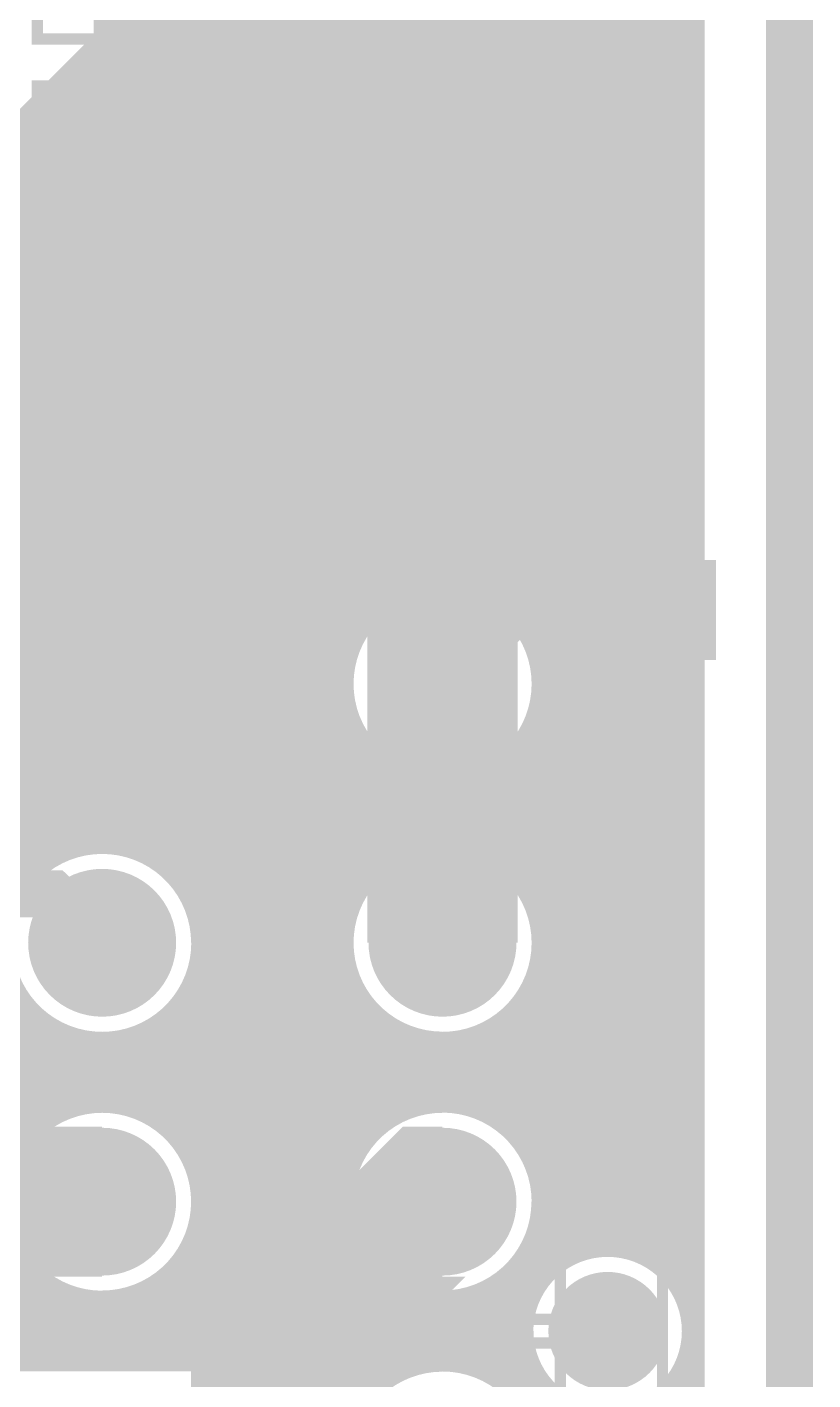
# Model space of a CAD drawing. Extents: x -5 to 112, y -62 to 71.
# Drawn here: x 101.46 to 112.08, y 8.54 to 26.83 of the extents above; entities that cross this region are included whole.
import ezdxf

# ---------------------------------------------------------------- set-up
doc = ezdxf.new("R2010")
doc.units = 0
doc.header["$MEASUREMENT"] = 0
doc.layers.get('0').update_dxf_attribs({"linetype": 'CONTINUOUS'})
for name, color, linetype in [('25-336-0_BOT', 7, 'CONTINUOUS'), ('25-336-0_DRD', 7, 'CONTINUOUS'), ('25-336-0_DRL', 2, 'CONTINUOUS'), ('25-336-0_IN1', 4, 'CONTINUOUS'), ('25-336-0_IN2', 3, 'CONTINUOUS'), ('25-336-0_SMB', 5, 'CONTINUOUS'), ('25-336-0_SMT', 10, 'CONTINUOUS'), ('25-336-0_SPT', 14, 'CONTINUOUS'), ('25-336-0_SST', 9, 'CONTINUOUS'), ('25-336-0_TOP', 12, 'CONTINUOUS'), ('THRUHOLE_NPT', 13, 'CONTINUOUS'), ('THRUHOLE_TAP', 8, 'CONTINUOUS')]:
    doc.layers.add(name, color=color, linetype=linetype)

# ---------------------------------------------------------------- blocks, each defined once
blk = doc.blocks.new('ROUND_30')
at = {"const_width": 0.99949}
blk.add_lwpolyline([(-0.499744, 0, 1), (0.499744, 0, 1)], format="xyb", close=True, dxfattribs=at)
blk = doc.blocks.new('ROUND_31')
at = {"const_width": 0.8001}
blk.add_lwpolyline([(-0.40005, 0, 1), (0.40005, 0, 1)], format="xyb", close=True, dxfattribs=at)
blk = doc.blocks.new('ROUND_59')
at = {"const_width": 0.50038}
blk.add_lwpolyline([(-0.25019, 0, 1), (0.25019, 0, 1)], format="xyb", close=True, dxfattribs=at)
blk = doc.blocks.new('RECTANGLE_43')
blk.add_solid([(0.9652, 1.524), (0.9652, -1.524), (-0.9652, 1.524), (-0.9652, -1.524)])

msp = doc.modelspace()

# ---------------------------------------------------------------- linework, layer by layer
at = {"layer": '25-336-0_DRD'}
for points, const_width in [([(-5.08, 7.62), (-5.08, 71.12), (111.76, 71.12), (111.76, -5.08), (-5.08, -5.08), (-5.08, 7.62)], 0.635), ([(102.4763, 18.58518), (101.8413, 17.95018)], 0.254), ([(103.1113, 17.95018), (102.4763, 18.58518)], 0.254), ([(107.0737, 18.58518), (106.4387, 17.95018)], 0.254), ([(107.7087, 17.95018), (107.0737, 18.58518)], 0.254), ([(101.8413, 17.95018), (102.4763, 17.31518)], 0.254), ([(102.4763, 17.31518), (103.1113, 17.95018)], 0.254), ([(106.4387, 17.95018), (107.0737, 17.31518)], 0.254), ([(107.0737, 17.31518), (107.7087, 17.95018)], 0.254), ([(102.4763, 15.08506), (101.8413, 14.45006)], 0.254), ([(103.1113, 14.45006), (102.4763, 15.08506)], 0.254), ([(107.0737, 15.08506), (106.4387, 14.45006)], 0.254), ([(107.7087, 14.45006), (107.0737, 15.08506)], 0.254), ([(101.8413, 14.45006), (102.4763, 13.81506)], 0.254), ([(102.4763, 13.81506), (103.1113, 14.45006)], 0.254), ([(106.4387, 14.45006), (107.0737, 13.81506)], 0.254), ([(107.0737, 13.81506), (107.7087, 14.45006)], 0.254), ([(102.4763, 11.58494), (101.8413, 10.94994)], 0.254), ([(103.1113, 10.94994), (102.4763, 11.58494)], 0.254), ([(107.0737, 11.58494), (106.4387, 10.94994)], 0.254), ([(107.7087, 10.94994), (107.0737, 11.58494)], 0.254), ([(101.8413, 10.94994), (102.4763, 10.31494)], 0.254), ([(102.4763, 10.31494), (103.1113, 10.94994)], 0.254), ([(106.4387, 10.94994), (107.0737, 10.31494)], 0.254), ([(107.0737, 10.31494), (107.7087, 10.94994)], 0.254), ([(109.30382, 9.83488), (109.30382, 8.56488)], 0.254), ([(109.93882, 9.19988), (108.66882, 9.19988)], 0.254)]:
    msp.add_lwpolyline(points, dxfattribs=dict(at, const_width=const_width))
at = {"layer": '25-336-0_DRL', "const_width": 0.635}
msp.add_lwpolyline([(-5.08, 7.62), (-5.08, 71.12), (111.76, 71.12), (111.76, -5.08), (-5.08, -5.08), (-5.08, 7.62)], dxfattribs=at)
at = {"layer": '25-336-0_IN1', "const_width": 0.254}
for points in [[(102.489, 34.163), (102.489, 26.67)], [(102.5652, 34.163), (102.5652, 15.77594)], [(102.7938, 34.163), (102.7938, 15.74038)], [(103.0224, 34.163), (103.0224, 15.6591)], [(103.251, 34.163), (103.251, 15.52956)], [(106.2228, 34.163), (106.2228, 18.96872)], [(106.4514, 34.163), (106.4514, 19.12366)], [(106.68, 34.163), (106.68, 19.21764)], [(106.9086, 34.163), (106.9086, 19.26844)], [(107.1372, 34.163), (107.1372, 19.27606)], [(107.3658, 34.163), (107.3658, 19.24558)], [(107.5944, 34.163), (107.5944, 19.17192)], [(107.823, 34.163), (107.823, 19.04746)], [(108.0516, 34.163), (108.0516, 18.84934)], [(108.2802, 34.163), (108.2802, 18.50898)], [(108.5088, 34.163), (108.5088, 9.99998)], [(108.7374, 34.163), (108.7374, 10.17524)], [(108.966, 34.163), (108.966, 10.27684)], [(109.1946, 34.163), (109.1946, 10.32256)], [(109.4232, 34.163), (109.4232, 10.32256)], [(109.6518, 34.163), (109.6518, 10.2743)], [(109.8804, 34.163), (109.8804, 10.17016)], [(110.109, 34.163), (110.109, 9.99236)], [(110.3376, 34.163), (110.3376, 9.65708)], [(110.49, 34.163), (110.49, -3.81)], [(103.4796, 31.77794), (103.4796, 15.31874)], [(105.9942, 31.63824), (105.9942, 18.72234)], [(103.7082, 31.4325), (103.7082, 14.94536)], [(105.7656, 31.35376), (105.7656, 18.18132)], [(103.9368, 31.22676), (103.9368, -3.81)], [(105.537, 31.17342), (105.537, 1.73736)], [(104.1654, 31.09214), (104.1654, -3.81)], [(104.394, 31.00578), (104.394, -3.81)], [(105.0798, 30.988), (105.0798, 1.32842)], [(105.3084, 31.05658), (105.3084, 1.56464)], [(104.6226, 30.9626), (104.6226, 0.30734)], [(104.8512, 30.95752), (104.8512, 0.9906)], [(110.49, 26.8224), (102.489, 26.8224)], [(102.489, 26.67), (97.80524, 21.98624)], [(110.49, 26.5938), (102.4128, 26.5938)], [(102.3366, 26.5176), (102.3366, 15.77086)], [(102.108, 26.289), (102.108, 15.72514)], [(110.49, 26.3652), (102.1842, 26.3652)], [(101.8794, 26.0604), (101.8794, 15.63624)], [(110.49, 26.1366), (101.9556, 26.1366)], [(110.49, 25.908), (101.727, 25.908)], [(110.49, 25.6794), (101.4984, 25.6794)], [(101.6508, 25.8318), (101.6508, 15.49146)], [(101.4222, 25.6032), (101.4222, 15.26032)], [(110.49, 25.4508), (101.2698, 25.4508)], [(110.49, 25.2222), (101.0412, 25.2222)], [(110.49, 24.9936), (100.8126, 24.9936)], [(110.49, 24.765), (100.584, 24.765)], [(110.49, 24.5364), (100.3554, 24.5364)], [(110.49, 24.3078), (100.1268, 24.3078)], [(110.49, 24.0792), (99.8982, 24.0792)], [(110.49, 23.8506), (99.6696, 23.8506)], [(110.49, 23.622), (99.441, 23.622)], [(110.49, 23.3934), (99.2124, 23.3934)], [(110.49, 23.1648), (98.9838, 23.1648)], [(110.49, 22.9362), (98.7552, 22.9362)], [(110.49, 22.7076), (98.5266, 22.7076)], [(110.49, 22.479), (98.298, 22.479)], [(110.49, 22.2504), (98.0694, 22.2504)], [(110.49, 22.0218), (97.8408, 22.0218)], [(110.49, 21.7932), (97.85096, 21.7932)], [(110.49, 21.5646), (97.8662, 21.5646)], [(110.49, 21.336), (97.8408, 21.336)], [(110.49, 21.1074), (97.7773, 21.1074)], [(110.49, 20.8788), (97.663, 20.8788)], [(110.49, 20.6502), (97.48266, 20.6502)], [(110.49, 20.4216), (97.18802, 20.4216)], [(110.49, 20.193), (32.258, 20.193)], [(110.49, 19.9644), (32.0294, 19.9644)], [(110.49, 19.7358), (31.8008, 19.7358)], [(110.49, 19.5072), (31.5722, 19.5072)], [(110.49, 19.2786), (31.3436, 19.2786)], [(106.32948, 19.05), (85.74786, 19.05)], [(110.49, 19.05), (107.82046, 19.05)], [(106.0704, 18.8214), (86.07044, 18.8214)], [(110.49, 18.8214), (108.077, 18.8214)], [(105.91038, 18.5928), (86.26602, 18.5928)], [(110.49, 18.5928), (108.23702, 18.5928)], [(105.81132, 18.3642), (86.39556, 18.3642)], [(110.49, 18.3642), (108.33608, 18.3642)], [(105.75798, 18.1356), (86.4743, 18.1356)], [(110.49, 18.1356), (108.38942, 18.1356)], [(105.74528, 17.907), (86.51494, 17.907)], [(110.49, 17.907), (108.40212, 17.907)], [(105.77322, 17.6784), (86.51494, 17.6784)], [(105.7656, 17.7165), (105.7656, 14.6812)], [(110.49, 17.6784), (108.37672, 17.6784)], [(105.8418, 17.4498), (86.48192, 17.4498)], [(110.49, 17.4498), (108.3056, 17.4498)], [(108.2802, 17.38884), (108.2802, 15.00886)], [(105.96118, 17.2212), (86.40572, 17.2212)], [(105.9942, 17.17548), (105.9942, 15.22222)], [(110.49, 17.2212), (108.18622, 17.2212)], [(106.15168, 16.9926), (86.2838, 16.9926)], [(106.2228, 16.9291), (106.2228, 15.4686)], [(110.49, 16.9926), (107.99572, 16.9926)], [(108.0516, 17.04848), (108.0516, 15.34922)], [(106.47172, 16.764), (86.09584, 16.764)], [(106.4514, 16.77416), (106.4514, 15.62354)], [(107.5944, 16.7259), (107.5944, 15.6718)], [(110.49, 16.764), (107.67568, 16.764)], [(107.823, 16.85036), (107.823, 15.54734)], [(110.49, 16.5354), (85.79358, 16.5354)], [(106.68, 16.68018), (106.68, 15.71752)], [(106.9086, 16.62938), (106.9086, 15.76832)], [(107.1372, 16.62176), (107.1372, 15.77594)], [(107.3658, 16.65224), (107.3658, 15.74546)], [(110.49, 16.3068), (28.3718, 16.3068)], [(110.49, 16.0782), (28.1432, 16.0782)], [(110.49, 15.8496), (27.9146, 15.8496)], [(101.84638, 15.621), (27.686, 15.621)], [(106.44632, 15.621), (103.10368, 15.621)], [(110.49, 15.621), (107.70108, 15.621)], [(101.53904, 15.3924), (27.4574, 15.3924)], [(106.13644, 15.3924), (103.41102, 15.3924)], [(110.49, 15.3924), (108.01096, 15.3924)], [(101.35362, 15.1638), (12.4968, 15.1638)], [(105.95356, 15.1638), (103.59644, 15.1638)], [(110.49, 15.1638), (108.19384, 15.1638)], [(105.83672, 14.9352), (103.71328, 14.9352)], [(110.49, 14.9352), (108.31068, 14.9352)], [(105.77068, 14.7066), (103.77932, 14.7066)], [(110.49, 14.7066), (108.37926, 14.7066)], [(105.74528, 14.478), (103.80472, 14.478)], [(110.49, 14.478), (108.40212, 14.478)], [(105.76052, 14.2494), (103.78948, 14.2494)], [(105.7656, 14.21638), (105.7656, 11.18108)], [(110.49, 14.2494), (108.38942, 14.2494)], [(105.8164, 14.0208), (103.7336, 14.0208)], [(110.49, 14.0208), (108.33354, 14.0208)], [(105.918, 13.7922), (103.62946, 13.7922)], [(103.7082, 13.95222), (103.7082, 11.44778)], [(110.49, 13.7922), (108.2294, 13.7922)], [(108.2802, 13.88872), (108.2802, 11.50874)], [(101.4222, 13.63726), (101.4222, 11.7602)], [(105.9942, 13.67536), (105.9942, 11.72464)], [(101.48316, 13.5636), (10.8966, 13.5636)], [(106.0831, 13.5636), (103.4669, 13.5636)], [(103.4796, 13.57884), (103.4796, 11.82116)], [(106.2228, 13.42898), (106.2228, 11.97102)], [(108.0516, 13.54836), (108.0516, 11.85164)], [(110.49, 13.5636), (108.0643, 13.5636)], [(101.74986, 13.335), (10.668, 13.335)], [(101.6508, 13.40612), (101.6508, 11.99134)], [(101.8794, 13.26134), (101.8794, 12.13866)], [(103.0224, 13.23848), (103.0224, 12.16152)], [(106.3498, 13.335), (103.2002, 13.335)], [(103.251, 13.36802), (103.251, 12.02944)], [(106.4514, 13.27404), (106.4514, 12.12342)], [(110.49, 13.335), (107.80014, 13.335)], [(107.823, 13.35024), (107.823, 12.04722)], [(110.49, 13.1064), (10.668, 13.1064)], [(102.108, 13.17244), (102.108, 12.22756)], [(102.3366, 13.12672), (102.3366, 12.27074)], [(102.5652, 13.12164), (102.5652, 12.27582)], [(102.7938, 13.1572), (102.7938, 12.24026)], [(106.68, 13.18006), (106.68, 12.21994)], [(106.9086, 13.12926), (106.9086, 12.2682)], [(107.1372, 13.12164), (107.1372, 12.27836)], [(107.3658, 13.15212), (107.3658, 12.24534)], [(107.5944, 13.22578), (107.5944, 12.17168)], [(110.49, 12.8778), (10.668, 12.8778)], [(110.49, 12.6492), (10.668, 12.6492)], [(110.49, 12.4206), (10.668, 12.4206)], [(102.00132, 12.192), (10.668, 12.192)], [(106.60126, 12.192), (102.94874, 12.192)], [(110.49, 12.192), (107.54868, 12.192)], [(101.61524, 11.9634), (10.668, 11.9634)], [(106.21518, 11.9634), (103.33482, 11.9634)], [(110.49, 11.9634), (107.93476, 11.9634)], [(101.40188, 11.7348), (10.668, 11.7348)], [(106.00182, 11.7348), (103.54818, 11.7348)], [(110.49, 11.7348), (108.14812, 11.7348)], [(105.8672, 11.5062), (103.6828, 11.5062)], [(110.49, 11.5062), (108.2802, 11.5062)], [(105.78592, 11.2776), (103.76408, 11.2776)], [(110.49, 11.2776), (108.36148, 11.2776)], [(105.74782, 11.049), (103.79964, 11.049)], [(110.49, 11.049), (108.39958, 11.049)], [(105.75036, 10.8204), (103.7971, 10.8204)], [(105.7656, 10.7188), (105.7656, 7.68096)], [(110.49, 10.8204), (108.39704, 10.8204)], [(105.79354, 10.5918), (103.75392, 10.5918)], [(110.49, 10.5918), (108.35386, 10.5918)], [(105.88244, 10.3632), (103.66756, 10.3632)], [(103.7082, 10.4521), (103.7082, 8.78078)], [(110.49, 10.3632), (108.2675, 10.3632)], [(108.2802, 10.3886), (108.2802, 9.67486)], [(101.42474, 10.1346), (94.14002, 10.1346)], [(101.4222, 10.13968), (101.4222, 8.78078)], [(106.02468, 10.1346), (103.52532, 10.1346)], [(105.9942, 10.17524), (105.9942, 8.22452)], [(108.67136, 10.1346), (108.12272, 10.1346)], [(110.49, 10.1346), (109.93882, 10.1346)], [(103.4796, 10.07872), (103.4796, 8.78078)], [(108.0516, 10.04824), (108.0516, 8.35152)], [(101.65334, 9.906), (94.11716, 9.906)], [(101.6508, 9.906), (101.6508, 8.78078)], [(101.8794, 9.76122), (101.8794, 8.78078)], [(103.251, 9.87044), (103.251, 8.78078)], [(106.25074, 9.906), (103.29672, 9.906)], [(106.2228, 9.92886), (106.2228, 8.4709)], [(106.4514, 9.77646), (106.4514, 8.6233)], [(107.823, 9.85012), (107.823, 8.5471)], [(108.42244, 9.906), (107.89666, 9.906)], [(110.49, 9.906), (110.1852, 9.906)], [(102.09022, 9.6774), (94.0562, 9.6774)], [(102.108, 9.67232), (102.108, 8.78078)], [(102.3366, 9.6266), (102.3366, 8.78078)], [(102.5652, 9.62406), (102.5652, 8.78078)], [(102.7938, 9.65962), (102.7938, 8.78078)], [(106.69016, 9.6774), (102.85984, 9.6774)], [(103.0224, 9.73836), (103.0224, 8.78078)], [(106.68, 9.67994), (106.68, 8.71982)], [(106.9086, 9.63168), (106.9086, 8.76808)], [(107.1372, 9.62152), (107.1372, 8.77824)], [(107.3658, 9.652), (107.3658, 8.74522)], [(108.2802, 9.6774), (107.45724, 9.6774)], [(107.5944, 9.72566), (107.5944, 8.67156)], [(110.49, 9.6774), (110.32744, 9.6774)], [(108.20146, 9.4488), (93.94952, 9.4488)], [(110.49, 9.4488), (110.40618, 9.4488)], [(108.17606, 9.2202), (93.78696, 9.2202)], [(110.49, 9.2202), (110.43412, 9.2202)], [(108.19384, 8.9916), (93.53296, 8.9916)], [(110.49, 8.9916), (110.4138, 8.9916)], [(103.80472, 8.78078), (101.14534, 8.78078)], [(103.80472, 8.78078), (103.80472, 6.11886)], [(106.86796, 8.763), (103.80472, 8.763)], [(108.26242, 8.763), (107.27944, 8.763)], [(108.2802, 8.7249), (108.2802, 8.00862)], [(110.3376, 8.74268), (110.3376, -3.81)], [(110.49, 8.763), (110.34522, 8.763)], [(106.30662, 8.5344), (103.80472, 8.5344)], [(108.39196, 8.5344), (107.84332, 8.5344)], [(110.49, 8.5344), (110.21568, 8.5344)]]:
    msp.add_lwpolyline(points, dxfattribs=at)
for points in [[(107.0737, 19.2786, 0.4142136), (105.74528, 17.95018)], [(108.40466, 17.95018, 0.4142136), (107.0737, 19.28114)], [(105.74528, 17.95018, 0.4142136), (107.0737, 16.62176)], [(107.0737, 16.61922, 0.4142136), (108.40466, 17.95018)], [(102.4763, 15.77848, 0.4142136), (101.14788, 14.45006)], [(103.80472, 14.45006, 0.4142136), (102.4763, 15.77848)], [(107.0737, 15.77848, 0.4142136), (105.74528, 14.45006)], [(108.40466, 14.45006, 0.4142136), (107.0737, 15.78102)], [(101.14534, 14.45006, 0.4142136), (102.4763, 13.1191)], [(102.4763, 13.1191, 0.4142136), (103.80726, 14.45006)], [(105.74528, 14.45006, 0.4142136), (107.0737, 13.12164)], [(107.0737, 13.1191, 0.4142136), (108.40466, 14.45006)], [(102.4763, 12.27836, 0.4142136), (101.14788, 10.94994)], [(103.80472, 10.94994, 0.4142136), (102.4763, 12.27836)], [(107.0737, 12.27836, 0.4142136), (105.74528, 10.94994)], [(108.40466, 10.94994, 0.4142136), (107.0737, 12.2809)], [(101.14534, 10.94994, 0.4142136), (102.4763, 9.61898)], [(102.4763, 9.62152, 0.4142136), (103.80472, 10.94994)], [(105.74528, 10.94994, 0.4142136), (107.0737, 9.62152)], [(107.0737, 9.62152, 0.4142136), (108.40212, 10.94994)], [(109.30382, 10.33018, 0.4142136), (108.17352, 9.19988)], [(110.43412, 9.19988, 0.4142136), (109.30382, 10.33018)], [(108.17606, 9.19988, 0.4142136), (109.30382, 8.07212)], [(109.30382, 8.06958, 0.4142136), (110.43412, 9.19988)], [(107.0737, 8.77824, 0.4142136), (105.74528, 7.44982)], [(108.40466, 7.44982, 0.4142136), (107.0737, 8.78078)]]:
    msp.add_lwpolyline(points, format="xyb", dxfattribs=at)
at = {"layer": '25-336-0_IN2', "const_width": 0.254}
for points in [[(102.489, 34.163), (102.489, 26.67)], [(102.5652, 34.163), (102.5652, 15.77594)], [(102.7938, 34.163), (102.7938, 15.74038)], [(103.0224, 34.163), (103.0224, 15.6591)], [(103.251, 34.163), (103.251, 15.52956)], [(106.2228, 34.163), (106.2228, 18.96872)], [(106.4514, 34.163), (106.4514, 19.12366)], [(106.68, 34.163), (106.68, 19.21764)], [(106.9086, 34.163), (106.9086, 19.26844)], [(107.1372, 34.163), (107.1372, 19.27606)], [(107.3658, 34.163), (107.3658, 19.24558)], [(107.5944, 34.163), (107.5944, 19.17192)], [(107.823, 34.163), (107.823, 19.04746)], [(108.0516, 34.163), (108.0516, 18.84934)], [(108.2802, 34.163), (108.2802, 18.50898)], [(108.5088, 34.163), (108.5088, 9.99998)], [(108.7374, 34.163), (108.7374, 10.17524)], [(108.966, 34.163), (108.966, 10.27684)], [(109.1946, 34.163), (109.1946, 10.32256)], [(109.4232, 34.163), (109.4232, 10.32256)], [(109.6518, 34.163), (109.6518, 10.2743)], [(109.8804, 34.163), (109.8804, 10.17016)], [(110.109, 34.163), (110.109, 9.99236)], [(110.3376, 34.163), (110.3376, 9.65708)], [(110.49, 34.163), (110.49, -3.81)], [(103.4796, 31.77794), (103.4796, 15.31874)], [(105.9942, 31.63824), (105.9942, 18.72234)], [(103.7082, 31.4325), (103.7082, 14.94536)], [(105.7656, 31.35376), (105.7656, 18.18132)], [(103.9368, 31.22676), (103.9368, -3.81)], [(105.537, 31.17342), (105.537, 1.73736)], [(104.1654, 31.09214), (104.1654, -3.81)], [(104.394, 31.00578), (104.394, -3.81)], [(105.0798, 30.988), (105.0798, 1.32842)], [(105.3084, 31.05658), (105.3084, 1.56464)], [(104.6226, 30.9626), (104.6226, 0.30734)], [(104.8512, 30.95752), (104.8512, 0.9906)], [(110.49, 26.8224), (102.489, 26.8224)], [(102.489, 26.67), (97.80524, 21.98624)], [(110.49, 26.5938), (102.4128, 26.5938)], [(102.3366, 26.5176), (102.3366, 15.77086)], [(102.108, 26.289), (102.108, 15.72514)], [(110.49, 26.3652), (102.1842, 26.3652)], [(101.8794, 26.0604), (101.8794, 15.63624)], [(110.49, 26.1366), (101.9556, 26.1366)], [(110.49, 25.908), (101.727, 25.908)], [(110.49, 25.6794), (101.4984, 25.6794)], [(101.6508, 25.8318), (101.6508, 15.49146)], [(101.4222, 25.6032), (101.4222, 15.26032)], [(110.49, 25.4508), (101.2698, 25.4508)], [(110.49, 25.2222), (101.0412, 25.2222)], [(110.49, 24.9936), (100.8126, 24.9936)], [(110.49, 24.765), (100.584, 24.765)], [(110.49, 24.5364), (100.3554, 24.5364)], [(110.49, 24.3078), (100.1268, 24.3078)], [(110.49, 24.0792), (99.8982, 24.0792)], [(110.49, 23.8506), (99.6696, 23.8506)], [(110.49, 23.622), (99.441, 23.622)], [(110.49, 23.3934), (99.2124, 23.3934)], [(110.49, 23.1648), (98.9838, 23.1648)], [(110.49, 22.9362), (98.7552, 22.9362)], [(110.49, 22.7076), (98.5266, 22.7076)], [(110.49, 22.479), (98.298, 22.479)], [(110.49, 22.2504), (98.0694, 22.2504)], [(110.49, 22.0218), (97.8408, 22.0218)], [(110.49, 21.7932), (97.85096, 21.7932)], [(110.49, 21.5646), (97.8662, 21.5646)], [(110.49, 21.336), (97.8408, 21.336)], [(110.49, 21.1074), (97.7773, 21.1074)], [(110.49, 20.8788), (97.663, 20.8788)], [(110.49, 20.6502), (97.48266, 20.6502)], [(110.49, 20.4216), (97.18802, 20.4216)], [(110.49, 20.193), (32.258, 20.193)], [(110.49, 19.9644), (32.0294, 19.9644)], [(110.49, 19.7358), (31.8008, 19.7358)], [(110.49, 19.5072), (31.5722, 19.5072)], [(110.49, 19.2786), (31.3436, 19.2786)], [(106.32948, 19.05), (85.74786, 19.05)], [(110.49, 19.05), (107.82046, 19.05)], [(106.0704, 18.8214), (86.07044, 18.8214)], [(110.49, 18.8214), (108.077, 18.8214)], [(105.91038, 18.5928), (86.26602, 18.5928)], [(110.49, 18.5928), (108.23702, 18.5928)], [(105.81132, 18.3642), (86.39556, 18.3642)], [(110.49, 18.3642), (108.33608, 18.3642)], [(105.75798, 18.1356), (86.4743, 18.1356)], [(110.49, 18.1356), (108.38942, 18.1356)], [(105.74528, 17.907), (86.51494, 17.907)], [(110.49, 17.907), (108.40212, 17.907)], [(105.77322, 17.6784), (86.51494, 17.6784)], [(105.7656, 17.7165), (105.7656, 14.6812)], [(110.49, 17.6784), (108.37672, 17.6784)], [(105.8418, 17.4498), (86.48192, 17.4498)], [(110.49, 17.4498), (108.3056, 17.4498)], [(108.2802, 17.38884), (108.2802, 15.00886)], [(105.96118, 17.2212), (86.40572, 17.2212)], [(105.9942, 17.17548), (105.9942, 15.22222)], [(110.49, 17.2212), (108.18622, 17.2212)], [(106.15168, 16.9926), (86.2838, 16.9926)], [(106.2228, 16.9291), (106.2228, 15.4686)], [(110.49, 16.9926), (107.99572, 16.9926)], [(108.0516, 17.04848), (108.0516, 15.34922)], [(106.47172, 16.764), (86.09584, 16.764)], [(106.4514, 16.77416), (106.4514, 15.62354)], [(107.5944, 16.7259), (107.5944, 15.6718)], [(110.49, 16.764), (107.67568, 16.764)], [(107.823, 16.85036), (107.823, 15.54734)], [(110.49, 16.5354), (85.79358, 16.5354)], [(106.68, 16.68018), (106.68, 15.71752)], [(106.9086, 16.62938), (106.9086, 15.76832)], [(107.1372, 16.62176), (107.1372, 15.77594)], [(107.3658, 16.65224), (107.3658, 15.74546)], [(110.49, 16.3068), (28.3718, 16.3068)], [(110.49, 16.0782), (28.1432, 16.0782)], [(110.49, 15.8496), (27.9146, 15.8496)], [(101.84638, 15.621), (27.686, 15.621)], [(106.44632, 15.621), (103.10368, 15.621)], [(110.49, 15.621), (107.70108, 15.621)], [(101.53904, 15.3924), (27.4574, 15.3924)], [(106.13644, 15.3924), (103.41102, 15.3924)], [(110.49, 15.3924), (108.01096, 15.3924)], [(101.35362, 15.1638), (12.4968, 15.1638)], [(105.95356, 15.1638), (103.59644, 15.1638)], [(110.49, 15.1638), (108.19384, 15.1638)], [(105.83672, 14.9352), (103.71328, 14.9352)], [(110.49, 14.9352), (108.31068, 14.9352)], [(105.77068, 14.7066), (103.77932, 14.7066)], [(110.49, 14.7066), (108.37926, 14.7066)], [(105.74528, 14.478), (103.80472, 14.478)], [(110.49, 14.478), (108.40212, 14.478)], [(105.76052, 14.2494), (103.78948, 14.2494)], [(105.7656, 14.21638), (105.7656, 11.18108)], [(110.49, 14.2494), (108.38942, 14.2494)], [(105.8164, 14.0208), (103.7336, 14.0208)], [(110.49, 14.0208), (108.33354, 14.0208)], [(105.918, 13.7922), (103.62946, 13.7922)], [(103.7082, 13.95222), (103.7082, 11.44778)], [(110.49, 13.7922), (108.2294, 13.7922)], [(108.2802, 13.88872), (108.2802, 11.50874)], [(101.4222, 13.63726), (101.4222, 11.7602)], [(105.9942, 13.67536), (105.9942, 11.72464)], [(101.48316, 13.5636), (10.8966, 13.5636)], [(106.0831, 13.5636), (103.4669, 13.5636)], [(103.4796, 13.57884), (103.4796, 11.82116)], [(106.2228, 13.42898), (106.2228, 11.97102)], [(108.0516, 13.54836), (108.0516, 11.85164)], [(110.49, 13.5636), (108.0643, 13.5636)], [(101.74986, 13.335), (10.668, 13.335)], [(101.6508, 13.40612), (101.6508, 11.99134)], [(101.8794, 13.26134), (101.8794, 12.13866)], [(103.0224, 13.23848), (103.0224, 12.16152)], [(106.3498, 13.335), (103.2002, 13.335)], [(103.251, 13.36802), (103.251, 12.02944)], [(106.4514, 13.27404), (106.4514, 12.12342)], [(110.49, 13.335), (107.80014, 13.335)], [(107.823, 13.35024), (107.823, 12.04722)], [(110.49, 13.1064), (10.668, 13.1064)], [(102.108, 13.17244), (102.108, 12.22756)], [(102.3366, 13.12672), (102.3366, 12.27074)], [(102.5652, 13.12164), (102.5652, 12.27582)], [(102.7938, 13.1572), (102.7938, 12.24026)], [(106.68, 13.18006), (106.68, 12.21994)], [(106.9086, 13.12926), (106.9086, 12.2682)], [(107.1372, 13.12164), (107.1372, 12.27836)], [(107.3658, 13.15212), (107.3658, 12.24534)], [(107.5944, 13.22578), (107.5944, 12.17168)], [(110.49, 12.8778), (10.668, 12.8778)], [(110.49, 12.6492), (10.668, 12.6492)], [(110.49, 12.4206), (10.668, 12.4206)], [(102.00132, 12.192), (10.668, 12.192)], [(106.60126, 12.192), (102.94874, 12.192)], [(110.49, 12.192), (107.54868, 12.192)], [(101.61524, 11.9634), (10.668, 11.9634)], [(106.21518, 11.9634), (103.33482, 11.9634)], [(110.49, 11.9634), (107.93476, 11.9634)], [(101.40188, 11.7348), (10.668, 11.7348)], [(106.00182, 11.7348), (103.54818, 11.7348)], [(110.49, 11.7348), (108.14812, 11.7348)], [(105.8672, 11.5062), (103.6828, 11.5062)], [(110.49, 11.5062), (108.2802, 11.5062)], [(105.78592, 11.2776), (103.76408, 11.2776)], [(110.49, 11.2776), (108.36148, 11.2776)], [(105.74782, 11.049), (103.79964, 11.049)], [(110.49, 11.049), (108.39958, 11.049)], [(105.75036, 10.8204), (103.7971, 10.8204)], [(105.7656, 10.7188), (105.7656, 7.68096)], [(110.49, 10.8204), (108.39704, 10.8204)], [(105.79354, 10.5918), (103.75392, 10.5918)], [(110.49, 10.5918), (108.35386, 10.5918)], [(105.88244, 10.3632), (103.66756, 10.3632)], [(103.7082, 10.4521), (103.7082, 8.78078)], [(110.49, 10.3632), (108.2675, 10.3632)], [(108.2802, 10.3886), (108.2802, 9.67486)], [(101.42474, 10.1346), (94.14002, 10.1346)], [(101.4222, 10.13968), (101.4222, 8.78078)], [(106.02468, 10.1346), (103.52532, 10.1346)], [(105.9942, 10.17524), (105.9942, 8.22452)], [(108.67136, 10.1346), (108.12272, 10.1346)], [(110.49, 10.1346), (109.93882, 10.1346)], [(103.4796, 10.07872), (103.4796, 8.78078)], [(108.0516, 10.04824), (108.0516, 8.35152)], [(101.65334, 9.906), (94.11716, 9.906)], [(101.6508, 9.906), (101.6508, 8.78078)], [(101.8794, 9.76122), (101.8794, 8.78078)], [(103.251, 9.87044), (103.251, 8.78078)], [(106.25074, 9.906), (103.29672, 9.906)], [(106.2228, 9.92886), (106.2228, 8.4709)], [(106.4514, 9.77646), (106.4514, 8.6233)], [(107.823, 9.85012), (107.823, 8.5471)], [(108.42244, 9.906), (107.89666, 9.906)], [(110.49, 9.906), (110.1852, 9.906)], [(102.09022, 9.6774), (94.0562, 9.6774)], [(102.108, 9.67232), (102.108, 8.78078)], [(102.3366, 9.6266), (102.3366, 8.78078)], [(102.5652, 9.62406), (102.5652, 8.78078)], [(102.7938, 9.65962), (102.7938, 8.78078)], [(106.69016, 9.6774), (102.85984, 9.6774)], [(103.0224, 9.73836), (103.0224, 8.78078)], [(106.68, 9.67994), (106.68, 8.71982)], [(106.9086, 9.63168), (106.9086, 8.76808)], [(107.1372, 9.62152), (107.1372, 8.77824)], [(107.3658, 9.652), (107.3658, 8.74522)], [(108.2802, 9.6774), (107.45724, 9.6774)], [(107.5944, 9.72566), (107.5944, 8.67156)], [(110.49, 9.6774), (110.32744, 9.6774)], [(108.20146, 9.4488), (93.94952, 9.4488)], [(110.49, 9.4488), (110.40618, 9.4488)], [(108.17606, 9.2202), (93.78696, 9.2202)], [(110.49, 9.2202), (110.43412, 9.2202)], [(108.19384, 8.9916), (93.53296, 8.9916)], [(110.49, 8.9916), (110.4138, 8.9916)], [(103.80472, 8.78078), (101.14534, 8.78078)], [(103.80472, 8.78078), (103.80472, 6.11886)], [(106.86796, 8.763), (103.80472, 8.763)], [(108.26242, 8.763), (107.27944, 8.763)], [(108.2802, 8.7249), (108.2802, 8.00862)], [(110.3376, 8.74268), (110.3376, -3.81)], [(110.49, 8.763), (110.34522, 8.763)], [(106.30662, 8.5344), (103.80472, 8.5344)], [(108.39196, 8.5344), (107.84332, 8.5344)], [(110.49, 8.5344), (110.21568, 8.5344)]]:
    msp.add_lwpolyline(points, dxfattribs=at)
for points in [[(107.0737, 19.2786, 0.4142136), (105.74528, 17.95018)], [(108.40466, 17.95018, 0.4142136), (107.0737, 19.28114)], [(105.74528, 17.95018, 0.4142136), (107.0737, 16.62176)], [(107.0737, 16.61922, 0.4142136), (108.40466, 17.95018)], [(102.4763, 15.77848, 0.4142136), (101.14788, 14.45006)], [(103.80472, 14.45006, 0.4142136), (102.4763, 15.77848)], [(107.0737, 15.77848, 0.4142136), (105.74528, 14.45006)], [(108.40466, 14.45006, 0.4142136), (107.0737, 15.78102)], [(101.14534, 14.45006, 0.4142136), (102.4763, 13.1191)], [(102.4763, 13.1191, 0.4142136), (103.80726, 14.45006)], [(105.74528, 14.45006, 0.4142136), (107.0737, 13.12164)], [(107.0737, 13.1191, 0.4142136), (108.40466, 14.45006)], [(102.4763, 12.27836, 0.4142136), (101.14788, 10.94994)], [(103.80472, 10.94994, 0.4142136), (102.4763, 12.27836)], [(107.0737, 12.27836, 0.4142136), (105.74528, 10.94994)], [(108.40466, 10.94994, 0.4142136), (107.0737, 12.2809)], [(101.14534, 10.94994, 0.4142136), (102.4763, 9.61898)], [(102.4763, 9.62152, 0.4142136), (103.80472, 10.94994)], [(105.74528, 10.94994, 0.4142136), (107.0737, 9.62152)], [(107.0737, 9.62152, 0.4142136), (108.40212, 10.94994)], [(109.30382, 10.33018, 0.4142136), (108.17352, 9.19988)], [(110.43412, 9.19988, 0.4142136), (109.30382, 10.33018)], [(108.17606, 9.19988, 0.4142136), (109.30382, 8.07212)], [(109.30382, 8.06958, 0.4142136), (110.43412, 9.19988)], [(107.0737, 8.77824, 0.4142136), (105.74528, 7.44982)], [(108.40466, 7.44982, 0.4142136), (107.0737, 8.78078)]]:
    msp.add_lwpolyline(points, format="xyb", dxfattribs=at)
at = {"layer": '25-336-0_SST', "const_width": 0.1524}
for points in [[(101.7143, 30.48), (101.6, 30.48), (101.6, 26.67), (110.49, 26.67), (110.49, 30.48), (101.7143, 30.48)], [(101.7143, 26.035), (101.6, 26.035), (101.6, 22.225), (110.49, 22.225), (110.49, 26.035), (101.7143, 26.035)], [(108.22178, 21.3233), (108.57738, 21.3233), (108.69676, 21.49348), (108.69676, 21.66366), (108.57738, 21.8313), (108.22178, 21.8313), (108.22178, 20.8153)], [(109.53496, 21.15566), (109.05998, 21.15566), (109.2962, 21.8313), (109.41558, 21.8313), (109.41558, 20.8153)], [(110.37316, 20.8153), (109.89818, 20.8153), (110.37316, 21.49348), (110.37316, 21.66366), (110.3122, 21.8313), (109.9566, 21.8313), (109.89818, 21.66366)], [(108.51896, 21.3233), (108.69676, 20.8153)], [(109.8931, 20.20062), (108.02366, 20.20062), (108.02366, 20.69846), (106.62412, 20.69846), (106.62412, 20.20062), (103.42626, 20.20062), (103.42626, 20.69846), (102.02418, 20.69846), (102.02418, 20.20062), (100.19538, 20.20062)], [(110.0455, 5.34924), (110.0455, 20.04822)], [(100.88626, 16.36014), (104.06634, 16.36014), (104.06634, 19.54022), (100.88626, 19.54022), (100.88626, 16.36014)], [(105.48366, 16.36014), (108.66374, 16.36014), (108.66374, 19.54022), (105.48366, 19.54022), (105.48366, 16.36014)], [(110.0455, 19.55038), (110.6932, 19.55038), (110.6932, 18.34896), (110.0455, 18.34896)], [(102.1588, 18.26768), (102.7938, 18.26768), (102.7938, 17.63268), (102.59314, 17.8308), (102.59314, 18.06702), (102.35692, 18.06702), (102.1588, 18.26768), (102.1588, 17.63268), (102.7938, 17.63268)], [(102.59314, 18.06702), (102.7938, 18.26768)], [(106.95686, 18.06702), (106.95686, 17.8308), (106.7562, 17.63268), (106.7562, 18.26768), (106.95686, 18.06702), (107.19308, 18.06702), (107.3912, 18.26768), (106.7562, 18.26768)], [(107.3912, 18.26768), (107.3912, 17.63268)], [(102.35692, 18.06702), (102.35692, 17.8308), (102.1588, 17.63268)], [(107.19308, 18.06702), (107.19308, 17.8308), (106.95686, 17.8308)], [(102.59314, 17.8308), (102.35692, 17.8308)], [(107.19308, 17.8308), (107.3912, 17.63268), (106.7562, 17.63268)], [(100.88626, 15.64894), (100.88626, 16.0401), (104.06634, 16.0401), (104.06634, 12.86002), (100.88626, 12.86002), (100.88626, 15.49908), (100.88626, 15.64894), (99.9744, 15.64894), (99.84486, 15.64894), (99.5553, 15.64894), (97.88906, 15.64894), (97.84588, 15.64386), (97.7392, 15.49908), (97.7392, 9.90092), (97.84334, 9.90092)], [(105.48366, 12.86002), (108.66374, 12.86002), (108.66374, 16.0401), (105.48366, 16.0401), (105.48366, 12.86002)], [(102.35692, 14.5669), (102.35692, 14.33068), (102.1588, 14.13256), (102.7938, 14.13256), (102.7938, 14.76756), (102.59314, 14.5669), (102.35692, 14.5669), (102.1588, 14.76756), (102.7938, 14.76756)], [(102.1588, 14.76756), (102.1588, 14.13256)], [(106.7562, 14.13256), (106.95686, 14.33068), (107.19308, 14.33068), (107.3912, 14.13256), (106.7562, 14.13256), (106.7562, 14.76756), (106.95686, 14.5669), (107.19308, 14.5669), (107.19308, 14.33068)], [(107.19308, 14.5669), (107.3912, 14.76756), (106.7562, 14.76756)], [(107.3912, 14.76756), (107.3912, 14.13256)], [(102.59314, 14.5669), (102.59314, 14.33068), (102.35692, 14.33068)], [(106.95686, 14.33068), (106.95686, 14.5669)], [(102.7938, 14.13256), (102.59314, 14.33068)], [(100.88626, 9.75106), (100.88626, 9.3599), (104.06634, 9.3599), (104.06634, 12.53998), (100.88626, 12.53998)], [(108.66374, 12.53998), (105.48366, 12.53998), (105.48366, 9.3599), (108.66374, 9.3599), (108.66374, 12.53998)], [(102.35692, 11.06678), (102.35692, 10.8331), (102.1588, 10.63244), (102.7938, 10.63244), (102.7938, 11.26744), (102.59314, 11.06678), (102.35692, 11.06678), (102.1588, 11.26744), (102.7938, 11.26744)], [(102.1588, 11.26744), (102.1588, 10.63244)], [(106.7562, 10.63244), (106.95686, 10.8331), (107.19308, 10.8331), (107.3912, 10.63244), (106.7562, 10.63244), (106.7562, 11.26744), (106.95686, 11.06678), (107.19308, 11.06678), (107.19308, 10.8331)], [(107.19308, 11.06678), (107.3912, 11.26744), (106.7562, 11.26744)], [(107.3912, 11.26744), (107.3912, 10.63244)], [(102.59314, 11.06678), (102.59314, 10.8331), (102.35692, 10.8331)], [(106.95686, 10.8331), (106.95686, 11.06678)], [(102.7938, 10.63244), (102.59314, 10.8331)], [(100.88626, 5.85978), (104.06634, 5.85978), (104.06634, 9.03986), (100.88626, 9.03986), (100.88626, 5.85978)], [(105.48366, 5.85978), (109.32414, 5.85978), (109.32414, 7.04088), (108.66374, 7.04088), (108.66374, 9.03986), (105.48366, 9.03986), (105.48366, 5.85978)]]:
    msp.add_lwpolyline(points, dxfattribs=at)
msp.add_lwpolyline([(110.0455, 20.04822, 0.4142136), (109.8931, 20.20062)], format="xyb", dxfattribs=at)
at = {"layer": '25-336-0_TOP'}
for points, const_width in [([(107.315, 34.163), (107.315, 21.463), (104.648, 18.796), (104.648, 16.637), (95.377, 16.637)], 0.254), ([(102.489, 34.163), (102.489, 22.479)], 0.254), ([(102.5398, 34.163), (102.5398, 16.637)], 0.254), ([(102.7684, 34.163), (102.7684, 16.637)], 0.254), ([(102.997, 34.163), (102.997, 16.637)], 0.254), ([(103.2256, 34.163), (103.2256, 16.637)], 0.254), ([(106.426, 34.163), (106.426, 20.574)], 0.254), ([(106.6546, 34.163), (106.6546, 20.8026)], 0.254), ([(106.8832, 34.163), (106.8832, 21.0312)], 0.254), ([(107.1118, 34.163), (107.1118, 21.2598)], 0.254), ([(106.1974, 32.23768), (106.1974, 20.3454)], 0.254), ([(103.4542, 31.83636), (103.4542, 16.637)], 0.254), ([(105.9688, 31.5976), (105.9688, 20.1168)], 0.254), ([(103.6828, 31.46044), (103.6828, 16.637)], 0.254), ([(103.9114, 31.24454), (103.9114, 16.637)], 0.254), ([(105.5116, 31.15818), (105.5116, 19.6596)], 0.254), ([(105.7402, 31.32836), (105.7402, 19.8882)], 0.254), ([(104.14, 31.1023), (104.14, 16.637)], 0.254), ([(104.3686, 31.0134), (104.3686, 16.637)], 0.254), ([(105.0544, 30.98292), (105.0544, 19.2024)], 0.254), ([(105.283, 31.04896), (105.283, 19.431)], 0.254), ([(104.5972, 30.96514), (104.5972, 16.637)], 0.254), ([(104.8258, 30.95498), (104.8258, 18.9738)], 0.254), ([(109.0422, 28.575), (109.0422, 24.13)], 2.032), ([(107.315, 26.924), (102.489, 26.924)], 0.254), ([(107.315, 26.6954), (102.489, 26.6954)], 0.254), ([(107.315, 26.4668), (102.489, 26.4668)], 0.254), ([(107.315, 26.2382), (102.489, 26.2382)], 0.254), ([(107.315, 26.0096), (102.489, 26.0096)], 0.254), ([(107.315, 25.781), (102.489, 25.781)], 0.254), ([(107.315, 25.5524), (102.489, 25.5524)], 0.254), ([(107.315, 25.3238), (102.489, 25.3238)], 0.254), ([(107.315, 25.0952), (102.489, 25.0952)], 0.254), ([(107.0737, 17.95018), (107.0737, 18.9357), (109.0422, 20.9042), (109.0422, 24.13)], 2.032), ([(107.315, 24.8666), (102.489, 24.8666)], 0.254), ([(107.315, 24.638), (102.489, 24.638)], 0.254), ([(107.315, 24.4094), (102.489, 24.4094)], 0.254), ([(96.52, 24.13), (95.885, 24.13), (93.98, 22.225), (93.98, 16.002), (94.869, 15.113), (101.81082, 15.113), (102.4763, 14.45006)], 0.635), ([(107.315, 24.1808), (102.489, 24.1808)], 0.254), ([(107.315, 23.9522), (102.489, 23.9522)], 0.254), ([(107.315, 23.7236), (102.489, 23.7236)], 0.254), ([(107.315, 23.495), (102.489, 23.495)], 0.254), ([(107.315, 23.2664), (102.489, 23.2664)], 0.254), ([(107.315, 23.0378), (102.489, 23.0378)], 0.254), ([(107.315, 22.8092), (102.489, 22.8092)], 0.254), ([(107.315, 22.5806), (102.489, 22.5806)], 0.254), ([(102.489, 22.479), (97.53092, 22.479)], 0.254), ([(101.3968, 22.479), (101.3968, 16.637)], 0.254), ([(101.6254, 22.479), (101.6254, 16.637)], 0.254), ([(101.854, 22.479), (101.854, 16.637)], 0.254), ([(102.0826, 22.479), (102.0826, 16.637)], 0.254), ([(102.3112, 22.479), (102.3112, 16.637)], 0.254), ([(107.315, 22.352), (97.62998, 22.352)], 0.254), ([(107.315, 22.1234), (97.75444, 22.1234)], 0.254), ([(107.315, 21.8948), (97.83064, 21.8948)], 0.254), ([(107.315, 21.6662), (97.86366, 21.6662)], 0.254), ([(107.2896, 21.4376), (97.85604, 21.4376)], 0.254), ([(107.061, 21.209), (97.81032, 21.209)], 0.254), ([(106.8324, 20.9804), (97.71888, 20.9804)], 0.254), ([(106.6038, 20.7518), (97.5741, 20.7518)], 0.254), ([(106.3752, 20.5232), (97.34042, 20.5232)], 0.254), ([(106.1466, 20.2946), (96.88576, 20.2946)], 0.254), ([(105.918, 20.066), (94.996, 20.066)], 0.254), ([(105.6894, 19.8374), (94.996, 19.8374)], 0.254), ([(105.4608, 19.6088), (94.996, 19.6088)], 0.254), ([(105.2322, 19.3802), (94.996, 19.3802)], 0.254), ([(105.0036, 19.1516), (94.996, 19.1516)], 0.254), ([(104.775, 18.923), (94.996, 18.923)], 0.254), ([(107.0737, 17.95018), (107.0737, 14.45006)], 2.032), ([(104.648, 18.6944), (94.996, 18.6944)], 0.254), ([(104.648, 18.4658), (94.996, 18.4658)], 0.254), ([(104.648, 18.2372), (94.996, 18.2372)], 0.254), ([(104.648, 18.0086), (94.996, 18.0086)], 0.254), ([(104.648, 17.78), (94.996, 17.78)], 0.254), ([(104.648, 17.5514), (94.996, 17.5514)], 0.254), ([(104.648, 17.3228), (94.996, 17.3228)], 0.254), ([(104.648, 17.0942), (94.996, 17.0942)], 0.254), ([(104.648, 16.8656), (94.996, 16.8656)], 0.254), ([(102.4763, 10.94994), (100.30206, 10.94994), (98.298, 12.954), (78.613, 12.954), (75.819, 10.16), (72.39, 10.16)], 2.032), ([(80.01, 10.16), (80.01, 8.636), (84.074, 4.572), (103.632, 4.572), (104.775, 5.715), (104.775, 8.763), (106.96194, 10.94994), (107.0737, 10.94994)], 2.032)]:
    msp.add_lwpolyline(points, dxfattribs=dict(at, const_width=const_width))

# ---------------------------------------------------------------- block references
at = {"layer": '25-336-0_BOT'}
for name, p in [('ROUND_30', (102.4763, 17.95018)), ('ROUND_30', (107.0737, 17.95018)), ('ROUND_30', (102.4763, 14.45006)), ('ROUND_30', (107.0737, 14.45006)), ('ROUND_30', (102.4763, 10.94994)), ('ROUND_30', (107.0737, 10.94994)), ('ROUND_31', (109.30382, 9.19988))]:
    msp.add_blockref(name, p, dxfattribs=at)
at = {"layer": '25-336-0_DRL'}
for name, p in [('ROUND_59', (102.4763, 17.95018)), ('ROUND_59', (107.0737, 17.95018)), ('ROUND_59', (102.4763, 14.45006)), ('ROUND_59', (107.0737, 14.45006)), ('ROUND_59', (102.4763, 10.94994)), ('ROUND_59', (107.0737, 10.94994)), ('ROUND_31', (109.30382, 9.19988))]:
    msp.add_blockref(name, p, dxfattribs=at)
at = {"layer": '25-336-0_IN1'}
for name, p in [('ROUND_30', (102.4763, 17.95018)), ('ROUND_30', (107.0737, 17.95018)), ('ROUND_30', (102.4763, 14.45006)), ('ROUND_30', (107.0737, 14.45006)), ('ROUND_30', (102.4763, 10.94994)), ('ROUND_30', (107.0737, 10.94994)), ('ROUND_31', (109.30382, 9.19988))]:
    msp.add_blockref(name, p, dxfattribs=at)
at = {"layer": '25-336-0_IN2'}
for name, p in [('ROUND_30', (102.4763, 17.95018)), ('ROUND_30', (107.0737, 17.95018)), ('ROUND_30', (102.4763, 14.45006)), ('ROUND_30', (107.0737, 14.45006)), ('ROUND_30', (102.4763, 10.94994)), ('ROUND_30', (107.0737, 10.94994)), ('ROUND_31', (109.30382, 9.19988))]:
    msp.add_blockref(name, p, dxfattribs=at)
at = {"layer": '25-336-0_SMB'}
for p in [(102.4763, 17.95018), (107.0737, 17.95018), (102.4763, 14.45006), (107.0737, 14.45006), (102.4763, 10.94994), (107.0737, 10.94994)]:
    msp.add_blockref('ROUND_30', p, dxfattribs=at)
at = {"layer": '25-336-0_SMT'}
for name, p in [('RECTANGLE_43', (103.0478, 24.13)), ('RECTANGLE_43', (109.0422, 24.13)), ('ROUND_30', (102.4763, 17.95018)), ('ROUND_30', (107.0737, 17.95018)), ('ROUND_30', (102.4763, 14.45006)), ('ROUND_30', (107.0737, 14.45006)), ('ROUND_30', (102.4763, 10.94994)), ('ROUND_30', (107.0737, 10.94994))]:
    msp.add_blockref(name, p, dxfattribs=at)
at = {"layer": '25-336-0_SPT'}
for p in [(103.0478, 24.13), (109.0422, 24.13)]:
    msp.add_blockref('RECTANGLE_43', p, dxfattribs=at)
at = {"layer": '25-336-0_TOP'}
for name, p in [('RECTANGLE_43', (103.0478, 24.13)), ('RECTANGLE_43', (109.0422, 24.13)), ('ROUND_30', (102.4763, 17.95018)), ('ROUND_30', (107.0737, 17.95018)), ('ROUND_30', (102.4763, 14.45006)), ('ROUND_30', (107.0737, 14.45006)), ('ROUND_30', (102.4763, 10.94994)), ('ROUND_30', (107.0737, 10.94994)), ('ROUND_31', (109.30382, 9.19988))]:
    msp.add_blockref(name, p, dxfattribs=at)
at = {"layer": 'THRUHOLE_NPT'}
msp.add_blockref('ROUND_31', (109.30382, 9.19988), dxfattribs=at)
at = {"layer": 'THRUHOLE_TAP'}
for p in [(102.4763, 17.95018), (107.0737, 17.95018), (102.4763, 14.45006), (107.0737, 14.45006), (102.4763, 10.94994), (107.0737, 10.94994)]:
    msp.add_blockref('ROUND_59', p, dxfattribs=at)

doc.saveas('drawing.dxf')
